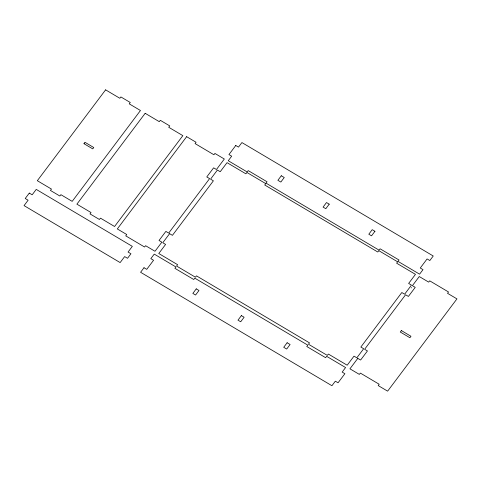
<?xml version="1.0" encoding="UTF-8"?>
<svg xmlns="http://www.w3.org/2000/svg" width="481" height="481" viewBox="0 0 481 481"><rect width="100%" height="100%" fill="white"/><g stroke="black" fill="none" stroke-linecap="round" stroke-linejoin="round"><path stroke-width="0.72" d="M84.019 143.711L85.041 142.346L93.759 147.517L92.737 148.876L84.019 143.711L84.53 143.031M411.195 287.915L411.453 287.572M196.254 288.865L192.851 293.416L195.575 295.027L198.984 290.488L196.254 288.865M241.378 315.62L237.975 320.172L240.698 321.783L244.114 317.238L241.378 315.62M329.214 204.16L325.811 208.712L323.082 207.089L326.491 202.549L329.214 204.16M374.94 231.289L371.536 235.84L368.807 234.217L372.222 229.671L374.94 231.289M105.604 89.845L37.326 180.706L51.461 189.081L50.439 190.44L59.86 196.026L60.883 194.667L72.186 201.371L140.458 110.51L129.251 103.86L130.273 102.501L120.863 96.921L119.841 98.28L105.604 89.845M29.293 193.091L25.228 198.497L28.114 200.21L24.05 205.615L120.142 262.584L124.651 256.583L127.531 258.291L130.946 253.752L128.066 252.044L132.329 246.368L36.237 189.394L32.173 194.805L29.293 193.091M145.172 113.3L76.894 204.16L91.029 212.542L90.007 213.895L99.429 219.48L100.445 218.127L114.58 226.503L182.852 135.642L168.723 127.267L169.745 125.902L160.323 120.316L159.301 121.681L145.172 113.3M186.646 136.676L117.322 228.938L126.743 234.524L125.745 235.852L144.589 247.024L145.581 245.695L155.002 251.28L161.856 242.159L159.031 240.482L165.861 231.397L168.687 233.075L209.608 178.613L206.776 176.942L213.624 167.827L216.456 169.504L224.326 159.019L214.911 153.433L213.913 154.756L195.076 143.585L196.068 142.262L186.646 136.676M235.768 145.49L228.944 154.575L231.668 156.193L228.253 160.738L247.186 171.964L248.214 170.599L267.051 181.77L266.029 183.135L379.076 250.156L380.104 248.797L399.014 260.005L397.991 261.369L419.588 274.176L423.003 269.631L420.268 268.013L427.098 258.928L429.828 260.546L433.243 256L241.907 142.562L238.492 147.108L235.768 145.49M143.999 267.737L140.584 272.282L331.92 385.72L335.335 381.174L338.059 382.792L344.889 373.707L342.165 372.09L345.574 367.544L326.641 356.319L325.619 357.684L306.776 346.512L307.798 345.148L194.787 278.144L193.759 279.509L174.904 268.326L175.926 266.961L154.245 254.106L150.83 258.652L153.559 260.269L146.735 269.354L143.999 267.737M169.601 233.664L162.776 242.749L165.602 244.426L158.772 253.511L177.615 264.682L176.593 266.047L195.436 277.218L196.458 275.853L309.505 342.875L308.483 344.24L327.327 355.411L328.349 354.046L347.192 365.217L354.016 356.132L356.842 357.81L363.672 348.725L360.846 347.048L401.809 292.532L404.635 294.204L411.465 285.119L408.64 283.441L415.464 274.356L396.621 263.185L397.649 261.826L378.806 250.655L377.783 252.014L264.73 184.993L265.759 183.628L246.915 172.457L245.893 173.821L227.05 162.65L220.22 171.735L217.394 170.058L210.57 179.148L213.396 180.82L172.432 235.341L169.601 233.664M281.295 175.763L277.88 180.309L280.838 182.065L284.253 177.519L281.295 175.763M287.133 342.749L283.718 347.288L286.682 349.044L290.091 344.504L287.133 342.749M357.786 358.369L349.934 368.819L359.355 374.404L360.347 373.082L379.19 384.253L378.198 385.57L387.62 391.155L456.95 298.887L447.528 293.302L448.52 291.985L429.677 280.814L428.685 282.131L419.27 276.545L412.403 285.678L415.229 287.355L408.405 296.44L405.579 294.763L364.616 349.278L367.442 350.956L360.612 360.041L357.786 358.369M401.37 330.579L400.282 332.034L409.896 337.722L410.978 336.279L401.37 330.579"/></g></svg>
